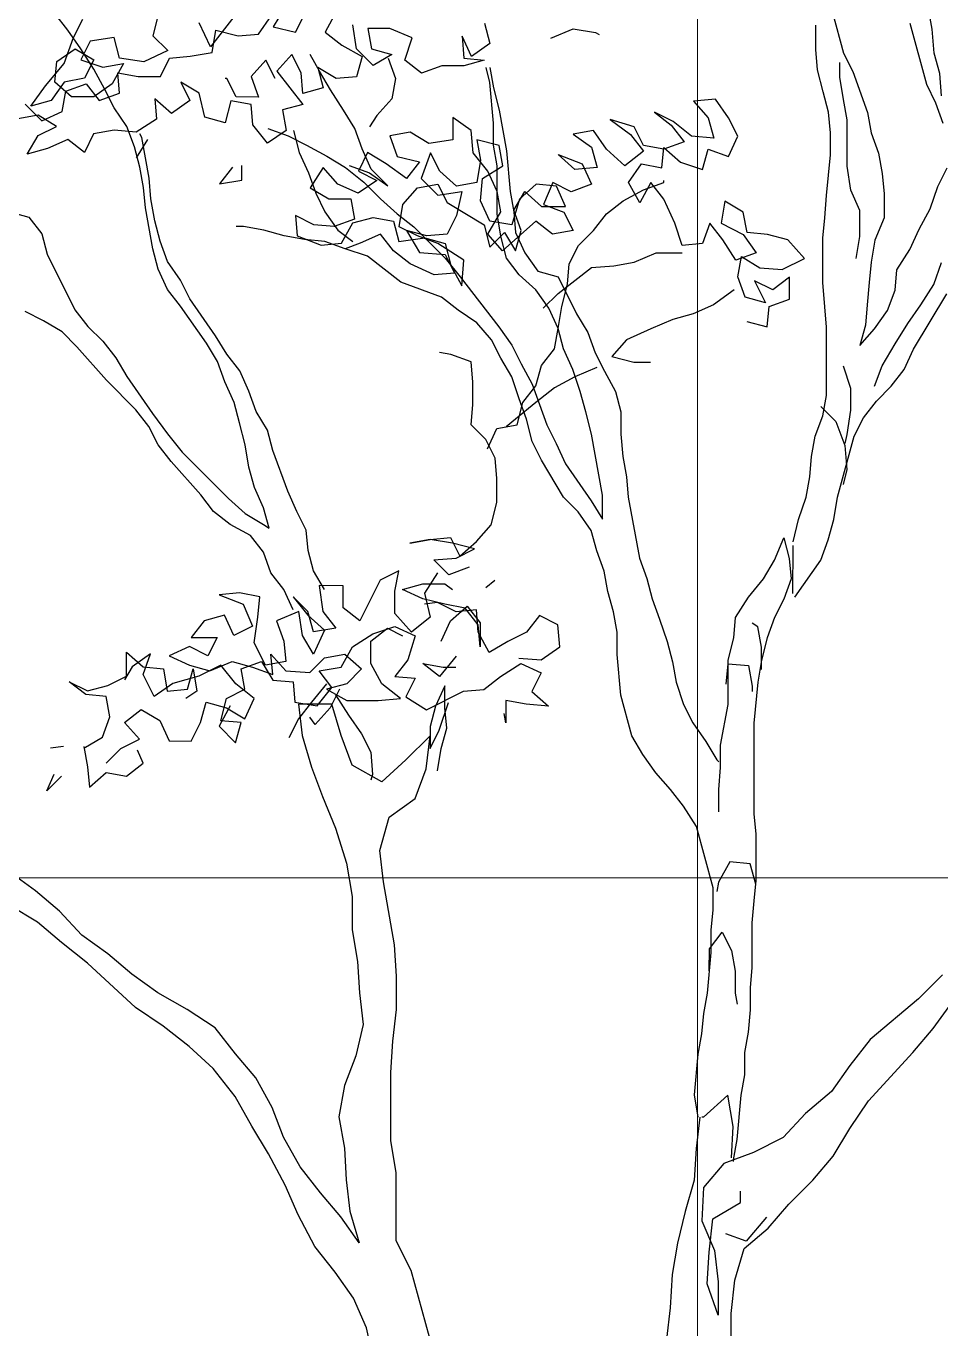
# Model space of a CAD drawing. Header units: millimetres. Extents: x 684983 to 685377, y 990360 to 990509.
# Drawn here: x 685185.454 to 685186.167, y 990437.687 to 990438.702 of the extents above; entities that cross this region are included whole.
import ezdxf

# ---------------------------------------------------------------- set-up
doc = ezdxf.new("R2010")
doc.units = ezdxf.units.MM
doc.layers.add('grid', color=8, linetype='Continuous', lineweight=9)
doc.layers.add('TEAK', color=7, linetype='Continuous')

# ---------------------------------------------------------------- blocks, each defined once
blk = doc.blocks.new('A$C25655A80')
at = {"color": 62}
for p, q in [((-0.22064, 1.55751), (-0.22641, 1.5479)), ((0.11581, 1.54663), (0.1139, 1.55721)), ((-0.33312, 1.54608), (-0.33984, 1.55474)), ((-0.33024, 1.54223), (-0.32542, 1.55184)), ((-0.28601, 1.55469), (-0.2889, 1.54315)), ((-0.25911, 1.53736), (-0.26486, 1.54986)), ((-0.24563, 1.55465), (-0.25911, 1.53736)), ((-0.23411, 1.54407), (-0.22737, 1.55367)), ((-0.21488, 1.54501), (-0.21006, 1.55462)), ((-0.19372, 1.55556), (-0.1995, 1.54499)), ((-0.11682, 1.54973), (-0.11395, 1.53915)), ((0.06391, 1.55533), (0.06966, 1.53417)), ((-0.3264, 1.53646), (-0.33312, 1.54608)), ((-0.2889, 1.54315), (-0.28122, 1.53546)), ((-0.25815, 1.53447), (-0.25621, 1.54601)), ((-0.25621, 1.54601), (-0.24468, 1.54311)), ((-0.24468, 1.54311), (-0.23411, 1.54407)), ((-0.22641, 1.5479), (-0.21488, 1.54501)), ((-0.1995, 1.54499), (-0.19085, 1.53826)), ((-0.18316, 1.53633), (-0.18507, 1.54883)), ((-0.17739, 1.5469), (-0.17547, 1.53632)), ((-0.16585, 1.54689), (-0.17739, 1.5469)), ((-0.15432, 1.54207), (-0.16585, 1.54689)), ((-0.12836, 1.54301), (-0.12741, 1.53147)), ((-0.12357, 1.53243), (-0.12836, 1.54301)), ((-0.08222, 1.542), (-0.07068, 1.5468)), ((-0.07068, 1.5468), (-0.05915, 1.54487)), ((-0.05915, 1.54487), (-0.05723, 1.5439)), ((0.05524, 1.53611), (0.05525, 1.54861)), ((0.1129, 1.51779), (0.10428, 1.54952)), ((0.11676, 1.53413), (0.11581, 1.54663)), ((-0.3389, 1.52974), (-0.32928, 1.53646)), ((-0.33506, 1.52878), (-0.33024, 1.54223)), ((-0.32928, 1.53646), (-0.31967, 1.53069)), ((-0.32159, 1.5403), (-0.3264, 1.53069)), ((-0.31968, 1.52588), (-0.3264, 1.53646)), ((-0.30909, 1.54221), (-0.32159, 1.5403)), ((-0.30621, 1.53163), (-0.30909, 1.54221)), ((-0.19085, 1.53826), (-0.18028, 1.53248)), ((-0.17452, 1.52767), (-0.18316, 1.53633)), ((-0.17547, 1.53632), (-0.1649, 1.53343)), ((-0.15818, 1.53054), (-0.15432, 1.54207)), ((-0.11395, 1.53915), (-0.12357, 1.53243)), ((-0.33987, 1.51917), (-0.3389, 1.52974)), ((-0.3264, 1.53069), (-0.31487, 1.52684)), ((-0.31967, 1.53069), (-0.32449, 1.52108)), ((-0.29372, 1.5297), (-0.30621, 1.53163)), ((-0.28122, 1.53546), (-0.29372, 1.5297)), ((-0.28507, 1.522), (-0.28026, 1.53161)), ((-0.28026, 1.53161), (-0.26968, 1.53256)), ((-0.26968, 1.53256), (-0.25815, 1.53447)), ((-0.23027, 1.5306), (-0.23797, 1.52196)), ((-0.22548, 1.52099), (-0.23027, 1.5306)), ((-0.21681, 1.53348), (-0.22451, 1.52483)), ((-0.21201, 1.52386), (-0.21681, 1.53348)), ((-0.2024, 1.52481), (-0.2072, 1.53347)), ((-0.18028, 1.53248), (-0.18318, 1.52191)), ((-0.1649, 1.53343), (-0.17452, 1.52767)), ((-0.16683, 1.53151), (-0.16299, 1.52093)), ((-0.14953, 1.5238), (-0.15818, 1.53054)), ((-0.11684, 1.5305), (-0.12742, 1.52763)), ((-0.12741, 1.53147), (-0.11684, 1.5305)), ((0.05619, 1.52553), (0.05524, 1.53611)), ((0.06966, 1.53417), (0.07445, 1.52456)), ((0.11963, 1.52355), (0.11676, 1.53413)), ((-0.34468, 1.51725), (-0.33506, 1.52878)), ((-0.31392, 1.5153), (-0.31968, 1.52588)), ((-0.31487, 1.52684), (-0.30429, 1.52875)), ((-0.30429, 1.52875), (-0.31007, 1.51818)), ((-0.30718, 1.52394), (-0.29661, 1.52201)), ((-0.30623, 1.51337), (-0.30718, 1.52394)), ((-0.22451, 1.52483), (-0.21107, 1.50751)), ((-0.21106, 1.51328), (-0.21201, 1.52386)), ((-0.20336, 1.52673), (-0.20049, 1.51616)), ((-0.19375, 1.52096), (-0.20336, 1.52673)), ((-0.19664, 1.51519), (-0.2024, 1.52481)), ((-0.13895, 1.52764), (-0.14953, 1.5238)), ((-0.12742, 1.52763), (-0.13895, 1.52764)), ((-0.11397, 1.51896), (-0.11588, 1.52665)), ((-0.11396, 1.52665), (-0.11205, 1.51608)), ((0.05906, 1.514), (0.05619, 1.52553)), ((0.06772, 1.52168), (0.06773, 1.52937)), ((0.07445, 1.52456), (0.08213, 1.5034)), ((0.12059, 1.51202), (0.11963, 1.52355)), ((-0.35238, 1.50668), (-0.34468, 1.51725)), ((-0.33507, 1.51916), (-0.3418, 1.50956)), ((-0.33123, 1.51147), (-0.33987, 1.51917)), ((-0.32449, 1.52108), (-0.33507, 1.51916)), ((-0.33411, 1.51436), (-0.32353, 1.51819)), ((-0.32353, 1.51819), (-0.31681, 1.50953)), ((-0.31007, 1.51818), (-0.31969, 1.51146)), ((-0.29661, 1.52201), (-0.28507, 1.522)), ((-0.2745, 1.51911), (-0.26971, 1.50949)), ((-0.2649, 1.51333), (-0.2745, 1.51911)), ((-0.25047, 1.52101), (-0.25143, 1.52101)), ((-0.24567, 1.51139), (-0.25047, 1.52101)), ((-0.23797, 1.52196), (-0.23414, 1.51138)), ((-0.20049, 1.51616), (-0.21106, 1.51328)), ((-0.18318, 1.52191), (-0.19375, 1.52096)), ((-0.16299, 1.52093), (-0.16492, 1.51036)), ((-0.11206, 1.49781), (-0.11397, 1.51896)), ((-0.11205, 1.51608), (-0.10917, 1.50454)), ((0.06963, 1.51014), (0.06772, 1.52168)), ((0.1177, 1.50818), (0.1129, 1.51779)), ((-0.3418, 1.50956), (-0.35238, 1.50668)), ((-0.33604, 1.50378), (-0.33411, 1.51436)), ((-0.31969, 1.51146), (-0.33123, 1.51147)), ((-0.31681, 1.50953), (-0.30623, 1.51337)), ((-0.30912, 1.50568), (-0.31392, 1.5153)), ((-0.28797, 1.51047), (-0.28702, 1.49989)), ((-0.27932, 1.50277), (-0.28797, 1.51047)), ((-0.26971, 1.50949), (-0.27932, 1.50277)), ((-0.26202, 1.50083), (-0.2649, 1.51333)), ((-0.24856, 1.50947), (-0.25145, 1.49794)), ((-0.23798, 1.50754), (-0.24856, 1.50947)), ((-0.23414, 1.51138), (-0.24567, 1.51139)), ((-0.18992, 1.50461), (-0.19664, 1.51519)), ((-0.16492, 1.51036), (-0.17262, 1.50171)), ((0.0033, 1.5102), (-0.00823, 1.50925)), ((-0.00823, 1.50925), (-0.00055, 1.50059)), ((0.01003, 1.50058), (0.0033, 1.5102)), ((0.06194, 1.50342), (0.05906, 1.514)), ((0.07155, 1.49957), (0.06963, 1.51014)), ((-0.35526, 1.50765), (-0.34662, 1.49899)), ((-0.34662, 1.49899), (-0.33604, 1.50378)), ((-0.3024, 1.49606), (-0.30912, 1.50568)), ((-0.23703, 1.49696), (-0.23798, 1.50754)), ((-0.21107, 1.50751), (-0.22164, 1.50464)), ((-0.22164, 1.50464), (-0.21973, 1.49406)), ((-0.18416, 1.49499), (-0.18992, 1.50461)), ((-0.10917, 1.50454), (-0.10535, 1.48339)), ((-0.02842, 1.5035), (-0.01978, 1.49677)), ((-0.01882, 1.49869), (-0.02842, 1.5035)), ((0.06289, 1.49284), (0.06194, 1.50342)), ((0.08213, 1.5034), (0.08404, 1.49283)), ((0.12153, 1.4976), (0.1177, 1.50818)), ((-0.34854, 1.50187), (-0.35912, 1.49996)), ((-0.34855, 1.4913), (-0.33893, 1.4961)), ((-0.33893, 1.4961), (-0.34854, 1.50187)), ((-0.29857, 1.48548), (-0.3024, 1.49606)), ((-0.28702, 1.49989), (-0.2976, 1.49317)), ((-0.25145, 1.49794), (-0.26202, 1.50083)), ((-0.22935, 1.48734), (-0.23703, 1.49696)), ((-0.17262, 1.50171), (-0.17647, 1.49595)), ((-0.13321, 1.50071), (-0.13322, 1.48918)), ((-0.1236, 1.49398), (-0.13321, 1.50071)), ((-0.11207, 1.48628), (-0.11206, 1.49781)), ((-0.0515, 1.49968), (-0.04093, 1.49198)), ((-0.03901, 1.49582), (-0.0515, 1.49968)), ((-0.03421, 1.4862), (-0.03901, 1.49582)), ((-0.01978, 1.49677), (-0.01306, 1.48811)), ((-0.00921, 1.49099), (-0.01882, 1.49869)), ((-0.00055, 1.50059), (0.00233, 1.49002)), ((0.01482, 1.49097), (0.01003, 1.50058)), ((0.07153, 1.47553), (0.07155, 1.49957)), ((-0.35433, 1.48169), (-0.34855, 1.4913)), ((-0.33317, 1.48936), (-0.34375, 1.48456)), ((-0.32452, 1.48262), (-0.33317, 1.48936)), ((-0.31971, 1.49223), (-0.32452, 1.48262)), ((-0.30913, 1.49415), (-0.31971, 1.49223)), ((-0.2976, 1.49317), (-0.30913, 1.49415)), ((-0.29183, 1.48932), (-0.29761, 1.47972)), ((-0.29472, 1.49029), (-0.29568, 1.49221)), ((-0.29089, 1.46914), (-0.29472, 1.49029)), ((-0.21973, 1.49406), (-0.22935, 1.48734)), ((-0.22934, 1.49503), (-0.21877, 1.49118)), ((-0.21877, 1.49118), (-0.20916, 1.48636)), ((-0.21589, 1.49406), (-0.21301, 1.48252)), ((-0.18033, 1.48442), (-0.18416, 1.49499)), ((-0.15533, 1.49304), (-0.1659, 1.49113)), ((-0.1659, 1.49113), (-0.16207, 1.48055)), ((-0.14572, 1.48727), (-0.15533, 1.49304)), ((-0.13322, 1.48918), (-0.14572, 1.48727)), ((-0.12265, 1.48244), (-0.1236, 1.49398)), ((-0.12072, 1.48917), (-0.11881, 1.47859)), ((-0.10919, 1.48627), (-0.12072, 1.48917)), ((-0.06016, 1.49392), (-0.07073, 1.49201)), ((-0.07073, 1.49201), (-0.06113, 1.48527)), ((-0.05344, 1.4843), (-0.06016, 1.49392)), ((-0.04093, 1.49198), (-0.03421, 1.48332)), ((0.00233, 1.49002), (-0.00921, 1.49099)), ((0.01001, 1.4804), (0.01482, 1.49097)), ((0.06288, 1.48131), (0.06289, 1.49284)), ((0.08404, 1.49283), (0.08787, 1.48225)), ((-0.34375, 1.48456), (-0.35433, 1.48169)), ((-0.29569, 1.47491), (-0.29857, 1.48548)), ((-0.21301, 1.48252), (-0.20822, 1.47194)), ((-0.20916, 1.48636), (-0.1986, 1.48059)), ((-0.17745, 1.48249), (-0.18226, 1.47288)), ((-0.17553, 1.47384), (-0.18033, 1.48442)), ((-0.16784, 1.47671), (-0.17745, 1.48249)), ((-0.14476, 1.48246), (-0.14958, 1.46901)), ((-0.13996, 1.47284), (-0.14476, 1.48246)), ((-0.11497, 1.47282), (-0.12265, 1.48244)), ((-0.11016, 1.4757), (-0.11207, 1.48628)), ((-0.10728, 1.4757), (-0.10919, 1.48627)), ((-0.10535, 1.48339), (-0.10344, 1.46224)), ((-0.06113, 1.48527), (-0.05825, 1.47469)), ((-0.04383, 1.47564), (-0.05344, 1.4843)), ((-0.03421, 1.48332), (-0.04383, 1.47564)), ((-0.02364, 1.48427), (-0.03421, 1.4862)), ((-0.02461, 1.47466), (-0.02363, 1.48523)), ((-0.01306, 1.48811), (-0.02364, 1.48427)), ((-0.02363, 1.48523), (-0.01499, 1.47753)), ((-0.00346, 1.47368), (-0.00056, 1.48425)), ((-0.00056, 1.48425), (0.01001, 1.4804)), ((0.08787, 1.48225), (0.08979, 1.47167)), ((-0.24283, 1.46813), (-0.24282, 1.47582)), ((-0.1986, 1.48059), (-0.18899, 1.47481)), ((-0.18706, 1.47577), (-0.17649, 1.47191)), ((-0.15727, 1.46901), (-0.16784, 1.47671)), ((-0.16207, 1.48055), (-0.15053, 1.47766)), ((-0.15053, 1.47766), (-0.15727, 1.46901)), ((-0.11881, 1.47859), (-0.12074, 1.46706)), ((-0.11786, 1.46898), (-0.10728, 1.4757)), ((-0.11018, 1.45071), (-0.11016, 1.4757)), ((-0.07843, 1.48144), (-0.06594, 1.47662)), ((-0.06979, 1.47374), (-0.07843, 1.48144)), ((-0.06594, 1.47662), (-0.06114, 1.46604)), ((-0.04192, 1.46699), (-0.03518, 1.47659)), ((-0.03518, 1.47659), (-0.02461, 1.47466)), ((-0.01499, 1.47753), (-0.00346, 1.47368)), ((0.06094, 1.46016), (0.06288, 1.48131)), ((0.07344, 1.46303), (0.07153, 1.47553)), ((-0.29378, 1.46433), (-0.29569, 1.47491)), ((-0.28994, 1.45856), (-0.29089, 1.46914)), ((-0.24763, 1.47486), (-0.25436, 1.46622)), ((-0.20822, 1.47194), (-0.20438, 1.46137)), ((-0.20052, 1.47482), (-0.20726, 1.46425)), ((-0.19284, 1.46616), (-0.20052, 1.47482)), ((-0.18899, 1.47481), (-0.17938, 1.46711)), ((-0.18226, 1.47288), (-0.17265, 1.46807)), ((-0.17649, 1.47191), (-0.16689, 1.46518)), ((-0.16689, 1.46518), (-0.17553, 1.47384)), ((-0.14958, 1.46901), (-0.14094, 1.46035)), ((-0.13132, 1.46514), (-0.13996, 1.47284)), ((-0.11883, 1.45744), (-0.11786, 1.46898)), ((-0.11017, 1.46224), (-0.11497, 1.47282)), ((-0.05825, 1.47469), (-0.06979, 1.47374)), ((0.08979, 1.47167), (0.09074, 1.4611)), ((0.11862, 1.46492), (0.12344, 1.47452)), ((-0.29283, 1.45376), (-0.29378, 1.46433)), ((-0.25436, 1.46622), (-0.24283, 1.46813)), ((-0.20726, 1.46425), (-0.19765, 1.45848)), ((-0.18227, 1.46135), (-0.19284, 1.46616)), ((-0.17265, 1.46807), (-0.18227, 1.46135)), ((-0.17938, 1.46711), (-0.17074, 1.45845)), ((-0.15921, 1.45556), (-0.15151, 1.4642)), ((-0.15151, 1.4642), (-0.14093, 1.46611)), ((-0.14094, 1.46035), (-0.12844, 1.46226)), ((-0.14093, 1.46611), (-0.13613, 1.4565)), ((-0.12844, 1.46226), (-0.13133, 1.44976)), ((-0.12074, 1.46706), (-0.13132, 1.46514)), ((-0.10826, 1.45167), (-0.11017, 1.46224)), ((-0.10344, 1.46224), (-0.10153, 1.45166)), ((-0.10153, 1.45262), (-0.09575, 1.46223)), ((-0.08998, 1.46607), (-0.09864, 1.45839)), ((-0.09575, 1.46223), (-0.08711, 1.45453)), ((-0.07941, 1.4651), (-0.08998, 1.46607)), ((-0.08133, 1.46702), (-0.08615, 1.45549)), ((-0.07172, 1.46221), (-0.08133, 1.46702)), ((-0.07461, 1.45452), (-0.07941, 1.4651)), ((-0.06114, 1.46604), (-0.07172, 1.46221)), ((-0.04481, 1.45737), (-0.03423, 1.46313)), ((-0.03616, 1.45641), (-0.04192, 1.46699)), ((-0.03038, 1.46697), (-0.03616, 1.45641)), ((-0.03423, 1.46313), (-0.02365, 1.46697)), ((-0.02366, 1.45832), (-0.03038, 1.46697)), ((-0.02365, 1.46697), (-0.02365, 1.46793)), ((0.07823, 1.45246), (0.07344, 1.46303)), ((0.11476, 1.45338), (0.11862, 1.46492)), ((-0.28803, 1.44702), (-0.28994, 1.45856)), ((-0.20438, 1.46137), (-0.19958, 1.45175)), ((-0.19765, 1.45848), (-0.18612, 1.45847)), ((-0.18612, 1.45847), (-0.18421, 1.44789)), ((-0.17074, 1.45845), (-0.16209, 1.45075)), ((-0.16114, 1.44402), (-0.15921, 1.45556)), ((-0.13613, 1.4565), (-0.11692, 1.44494)), ((-0.11403, 1.44686), (-0.11883, 1.45744)), ((-0.09864, 1.45839), (-0.1025, 1.44493)), ((-0.08615, 1.45549), (-0.07558, 1.45164)), ((-0.05347, 1.45065), (-0.04481, 1.45737)), ((-0.0179, 1.44581), (-0.02366, 1.45832)), ((0.00806, 1.45733), (0.00613, 1.44579)), ((0.01767, 1.45155), (0.00806, 1.45733)), ((0.05997, 1.44863), (0.06094, 1.46016)), ((0.09074, 1.4611), (0.09073, 1.4486)), ((-0.36397, 1.4519), (-0.35339, 1.44901)), ((-0.35339, 1.44901), (-0.34667, 1.44035)), ((-0.289, 1.4326), (-0.29283, 1.45376)), ((-0.21497, 1.44984), (-0.21401, 1.43927)), ((-0.20536, 1.44502), (-0.21497, 1.44984)), ((-0.19958, 1.45175), (-0.19286, 1.44213)), ((-0.18517, 1.44597), (-0.17459, 1.44884)), ((-0.17459, 1.44884), (-0.16402, 1.44691)), ((-0.16209, 1.45075), (-0.15345, 1.44402)), ((-0.13133, 1.44976), (-0.13615, 1.44016)), ((-0.115, 1.44014), (-0.10826, 1.45167)), ((-0.10827, 1.43917), (-0.11018, 1.45071)), ((-0.09769, 1.44204), (-0.10153, 1.45262)), ((-0.10153, 1.45166), (-0.10058, 1.44108)), ((-0.08711, 1.45453), (-0.07461, 1.45452)), ((-0.07558, 1.45164), (-0.07078, 1.44202)), ((-0.0602, 1.44201), (-0.05347, 1.45065)), ((0.01958, 1.44097), (0.01767, 1.45155)), ((0.05899, 1.43805), (0.05997, 1.44863)), ((0.07822, 1.439), (0.07823, 1.45246)), ((0.09073, 1.4486), (0.08591, 1.43707)), ((0.10899, 1.44281), (0.11476, 1.45338)), ((-0.28515, 1.43645), (-0.28803, 1.44702)), ((-0.24189, 1.4441), (-0.24573, 1.4441)), ((-0.23131, 1.44216), (-0.24189, 1.4441)), ((-0.22074, 1.43927), (-0.23131, 1.44216)), ((-0.19478, 1.44405), (-0.20536, 1.44502)), ((-0.18421, 1.44789), (-0.19478, 1.44405)), ((-0.19286, 1.44213), (-0.18518, 1.43635)), ((-0.19095, 1.4354), (-0.18517, 1.44597)), ((-0.16402, 1.44691), (-0.16115, 1.43633)), ((-0.15153, 1.43921), (-0.16114, 1.44402)), ((-0.15729, 1.4421), (-0.15058, 1.43056)), ((-0.14672, 1.4392), (-0.15729, 1.4421)), ((-0.15345, 1.44402), (-0.13712, 1.42766)), ((-0.11692, 1.44494), (-0.11404, 1.43341)), ((-0.1025, 1.44493), (-0.11403, 1.44686)), ((-0.09, 1.44684), (-0.10732, 1.43148)), ((-0.10059, 1.43147), (-0.09769, 1.44204)), ((-0.08135, 1.4401), (-0.09, 1.44684)), ((-0.07078, 1.44202), (-0.08135, 1.4401)), ((-0.0679, 1.43432), (-0.0602, 1.44201)), ((-0.01407, 1.43428), (-0.0179, 1.44581)), ((0.00036, 1.4458), (-0.00349, 1.43523)), ((0.00708, 1.43714), (0.00036, 1.4458)), ((0.00613, 1.44579), (0.01766, 1.44001)), ((0.10417, 1.43224), (0.10899, 1.44281)), ((-0.34667, 1.44035), (-0.3438, 1.42977)), ((-0.28132, 1.42587), (-0.28515, 1.43645)), ((-0.21017, 1.43734), (-0.22074, 1.43927)), ((-0.21401, 1.43927), (-0.20152, 1.43445)), ((-0.1996, 1.43637), (-0.21017, 1.43734)), ((-0.20152, 1.43445), (-0.19095, 1.4354)), ((-0.18903, 1.43251), (-0.1996, 1.43637)), ((-0.18133, 1.43539), (-0.18903, 1.43251)), ((-0.17075, 1.44019), (-0.18133, 1.43539)), ((-0.16403, 1.43153), (-0.17075, 1.44019)), ((-0.16115, 1.43633), (-0.14769, 1.43824)), ((-0.14096, 1.43535), (-0.15153, 1.43921)), ((-0.14769, 1.43824), (-0.13711, 1.43535)), ((-0.13615, 1.44016), (-0.14672, 1.4392)), ((-0.12751, 1.42669), (-0.14096, 1.43535)), ((-0.13711, 1.43535), (-0.13424, 1.42381)), ((-0.10732, 1.43148), (-0.115, 1.44014)), ((-0.11404, 1.43341), (-0.10635, 1.44109)), ((-0.1054, 1.42763), (-0.10827, 1.43917)), ((-0.10635, 1.44109), (-0.10059, 1.43147)), ((-0.10058, 1.44108), (-0.09578, 1.43051)), ((-0.00349, 1.43523), (-0.01407, 1.43428)), ((0.0138, 1.42656), (0.00708, 1.43714)), ((0.01766, 1.44001), (0.02438, 1.4304)), ((0.03016, 1.44), (0.01958, 1.44097)), ((0.04073, 1.43711), (0.03016, 1.44)), ((0.04937, 1.42749), (0.04073, 1.43711)), ((0.05897, 1.41498), (0.05899, 1.43805)), ((0.07629, 1.42746), (0.07822, 1.439)), ((0.08591, 1.43707), (0.08398, 1.42553)), ((-0.3438, 1.42977), (-0.32941, 1.40092)), ((-0.28613, 1.42203), (-0.289, 1.4326)), ((-0.17749, 1.42866), (-0.18903, 1.43251)), ((-0.1602, 1.41518), (-0.17749, 1.42866)), ((-0.15539, 1.42479), (-0.16403, 1.43153)), ((-0.15058, 1.43056), (-0.13712, 1.42958)), ((-0.13712, 1.42958), (-0.13232, 1.41996)), ((-0.09578, 1.43051), (-0.08906, 1.42089)), ((-0.07272, 1.42472), (-0.0679, 1.43432)), ((-0.03907, 1.42565), (-0.02753, 1.43044)), ((-0.02753, 1.43044), (-0.01407, 1.43043)), ((0.02438, 1.4304), (0.0138, 1.42656)), ((0.01476, 1.41791), (0.01669, 1.42848)), ((0.01669, 1.42848), (0.0263, 1.4227)), ((0.09743, 1.42168), (0.10417, 1.43224)), ((-0.28133, 1.41145), (-0.28613, 1.42203)), ((-0.2746, 1.41625), (-0.28132, 1.42587)), ((-0.1429, 1.41901), (-0.15539, 1.42479)), ((-0.13712, 1.42766), (-0.12944, 1.41804)), ((-0.13424, 1.42381), (-0.12848, 1.41323)), ((-0.12848, 1.41323), (-0.12751, 1.42669)), ((-0.09868, 1.41897), (-0.1054, 1.42763)), ((-0.0785, 1.40934), (-0.06118, 1.42278)), ((-0.07369, 1.41414), (-0.07272, 1.42472)), ((-0.06118, 1.42278), (-0.04965, 1.42373)), ((-0.04965, 1.42373), (-0.03907, 1.42565)), ((0.0263, 1.4227), (0.03783, 1.42173)), ((0.03783, 1.42173), (0.04937, 1.42749)), ((0.08398, 1.42553), (0.08301, 1.41496)), ((0.09646, 1.4111), (0.09743, 1.42168)), ((0.11665, 1.41397), (0.12051, 1.4255)), ((-0.2698, 1.40663), (-0.2746, 1.41625)), ((-0.13906, 1.40747), (-0.1602, 1.41518)), ((-0.13232, 1.41996), (-0.1429, 1.41901)), ((-0.12944, 1.41804), (-0.10928, 1.39207)), ((-0.09003, 1.41127), (-0.09868, 1.41897)), ((-0.08906, 1.42089), (-0.07849, 1.41799)), ((-0.07849, 1.41799), (-0.06889, 1.39876)), ((0.01859, 1.40733), (0.01476, 1.41791)), ((0.02341, 1.41598), (0.02916, 1.40444)), ((0.03301, 1.41116), (0.02341, 1.41598)), ((0.04167, 1.41788), (0.03301, 1.41116)), ((0.04166, 1.40635), (0.04167, 1.41788)), ((0.05992, 1.40248), (0.05897, 1.41498)), ((0.08301, 1.41496), (0.08203, 1.40343)), ((-0.27461, 1.40279), (-0.28133, 1.41145)), ((-0.08331, 1.40165), (-0.09003, 1.41127)), ((-0.0862, 1.40166), (-0.0785, 1.40934)), ((-0.07658, 1.40261), (-0.07369, 1.41414)), ((0.01283, 1.41118), (0.00225, 1.4035)), ((0.09261, 1.40053), (0.09646, 1.4111)), ((0.10605, 1.38033), (0.12338, 1.40916)), ((0.10991, 1.4034), (0.11665, 1.41397)), ((-0.32941, 1.40092), (-0.32268, 1.39226)), ((-0.26117, 1.38355), (-0.27461, 1.40279)), ((-0.25636, 1.38739), (-0.2698, 1.40663)), ((-0.13042, 1.40074), (-0.13906, 1.40747)), ((-0.07851, 1.39108), (-0.08331, 1.40165)), ((-0.07851, 1.39108), (-0.07658, 1.40261)), ((0.00225, 1.4035), (-0.00833, 1.3987)), ((0.02916, 1.40444), (0.01859, 1.40733)), ((0.03011, 1.39194), (0.03108, 1.40251)), ((0.03108, 1.40251), (0.04166, 1.40635)), ((0.06087, 1.39191), (0.05992, 1.40248)), ((0.08203, 1.40343), (0.08106, 1.39285)), ((0.10317, 1.39379), (0.10991, 1.4034)), ((-0.34575, 1.39517), (-0.35536, 1.39998)), ((-0.33615, 1.38939), (-0.34575, 1.39517)), ((-0.12081, 1.394), (-0.13042, 1.40074)), ((-0.06889, 1.39876), (-0.06314, 1.38914)), ((-0.01891, 1.39583), (-0.03045, 1.39103)), ((-0.00833, 1.3987), (-0.01891, 1.39583)), ((0.01954, 1.39483), (0.03011, 1.39194)), ((0.08587, 1.39093), (0.09261, 1.40053)), ((-0.32846, 1.38169), (-0.33615, 1.38939)), ((-0.32268, 1.39226), (-0.315, 1.38456)), ((-0.2506, 1.37778), (-0.25636, 1.38739)), ((-0.11313, 1.38534), (-0.12081, 1.394)), ((-0.10928, 1.39207), (-0.10256, 1.38245)), ((-0.08045, 1.3805), (-0.07851, 1.39108)), ((-0.07564, 1.3805), (-0.07851, 1.39108)), ((-0.06314, 1.38914), (-0.0593, 1.37856)), ((-0.03045, 1.39103), (-0.04295, 1.38528)), ((0.06084, 1.35634), (0.06087, 1.39191)), ((0.08106, 1.39285), (0.07817, 1.38228)), ((0.07817, 1.38228), (0.08587, 1.39093)), ((0.09644, 1.38323), (0.10317, 1.39379)), ((-0.3131, 1.36437), (-0.32846, 1.38169)), ((-0.315, 1.38456), (-0.30828, 1.37591)), ((-0.25541, 1.37393), (-0.26117, 1.38355)), ((-0.10833, 1.37572), (-0.11313, 1.38534)), ((-0.10256, 1.38245), (-0.09776, 1.37283)), ((-0.04295, 1.38528), (-0.05065, 1.37663)), ((0.0897, 1.3717), (0.09644, 1.38323)), ((-0.30828, 1.37591), (-0.30252, 1.36629)), ((-0.25157, 1.36336), (-0.25541, 1.37393)), ((-0.24388, 1.36912), (-0.2506, 1.37778)), ((-0.13428, 1.37767), (-0.14005, 1.37864)), ((-0.12371, 1.37381), (-0.13428, 1.37767)), ((-0.12276, 1.36324), (-0.12371, 1.37381)), ((-0.10257, 1.3661), (-0.10833, 1.37572)), ((-0.08718, 1.37186), (-0.08045, 1.3805)), ((-0.07084, 1.36992), (-0.07564, 1.3805)), ((-0.0593, 1.37856), (-0.0545, 1.36894)), ((-0.05065, 1.37663), (-0.03912, 1.37374)), ((0.10123, 1.36976), (0.10605, 1.38033)), ((-0.23908, 1.35854), (-0.24388, 1.36912)), ((-0.09776, 1.37283), (-0.092, 1.36225)), ((-0.09008, 1.36129), (-0.08718, 1.37186)), ((-0.06701, 1.35838), (-0.07084, 1.36992)), ((-0.05835, 1.37087), (-0.06989, 1.36607)), ((-0.0545, 1.36894), (-0.04874, 1.35836)), ((-0.03912, 1.37374), (-0.03047, 1.37373)), ((0.06951, 1.37171), (0.07334, 1.36018)), ((0.08584, 1.36113), (0.0897, 1.3717)), ((0.09449, 1.36112), (0.10123, 1.36976)), ((-0.29773, 1.34898), (-0.3131, 1.36437)), ((-0.30252, 1.36629), (-0.28908, 1.34705)), ((-0.24678, 1.35278), (-0.25157, 1.36336)), ((-0.12277, 1.3517), (-0.12276, 1.36324)), ((-0.09874, 1.35456), (-0.10257, 1.3661)), ((-0.09681, 1.35264), (-0.09008, 1.36129)), ((-0.092, 1.36225), (-0.08433, 1.34109)), ((-0.08047, 1.36032), (-0.09009, 1.35263)), ((-0.06989, 1.36607), (-0.08047, 1.36032)), ((0.08679, 1.35343), (0.09449, 1.36112)), ((-0.23525, 1.34796), (-0.23908, 1.35854)), ((-0.0949, 1.34399), (-0.09874, 1.35456)), ((-0.06413, 1.3478), (-0.06701, 1.35838)), ((-0.04874, 1.35836), (-0.04587, 1.34779)), ((0.05891, 1.34577), (0.06084, 1.35634)), ((0.07334, 1.36018), (0.07333, 1.34864)), ((-0.29101, 1.34032), (-0.29773, 1.34898)), ((-0.28908, 1.34705), (-0.2814, 1.33647)), ((-0.2439, 1.3422), (-0.24678, 1.35278)), ((-0.22949, 1.33834), (-0.23525, 1.34796)), ((-0.12374, 1.34113), (-0.12277, 1.3517)), ((-0.09009, 1.35263), (-0.10067, 1.34399)), ((-0.09971, 1.34111), (-0.09681, 1.35264)), ((-0.06126, 1.33627), (-0.06413, 1.3478)), ((-0.04587, 1.34779), (-0.04588, 1.33625)), ((0.05795, 1.35058), (0.06564, 1.34288)), ((0.07333, 1.34864), (0.0714, 1.33614)), ((0.08006, 1.34479), (0.08679, 1.35343)), ((-0.28621, 1.3307), (-0.29101, 1.34032)), ((-0.24103, 1.33066), (-0.2439, 1.3422)), ((-0.11606, 1.33343), (-0.12374, 1.34113)), ((-0.11029, 1.33919), (-0.09971, 1.34111)), ((-0.10067, 1.34399), (-0.10548, 1.34015)), ((-0.09203, 1.33245), (-0.0949, 1.34399)), ((-0.08433, 1.34109), (-0.07953, 1.33148)), ((0.05506, 1.3352), (0.05891, 1.34577)), ((0.06564, 1.34288), (0.07043, 1.33038)), ((0.07524, 1.33518), (0.08006, 1.34479)), ((-0.2814, 1.33647), (-0.27372, 1.32685)), ((-0.22661, 1.32777), (-0.22949, 1.33834)), ((-0.11126, 1.32381), (-0.11606, 1.33343)), ((-0.1151, 1.32862), (-0.11029, 1.33919)), ((-0.05552, 1.30454), (-0.06126, 1.33627)), ((-0.04588, 1.33625), (-0.04493, 1.32472)), ((0.05312, 1.32463), (0.05506, 1.3352)), ((0.06656, 1.30346), (0.07524, 1.33518)), ((0.0714, 1.33614), (0.07043, 1.33134)), ((-0.27949, 1.32205), (-0.28621, 1.3307)), ((-0.27372, 1.32685), (-0.24971, 1.30279)), ((-0.23912, 1.31913), (-0.24103, 1.33066)), ((-0.21894, 1.30661), (-0.22661, 1.32777)), ((-0.08723, 1.32283), (-0.09203, 1.33245)), ((-0.07953, 1.33148), (-0.07473, 1.3209)), ((0.07043, 1.33038), (0.07138, 1.31788)), ((-0.26413, 1.30473), (-0.27949, 1.32205)), ((-0.11031, 1.31324), (-0.11126, 1.32381)), ((-0.07571, 1.30359), (-0.08723, 1.32283)), ((-0.07473, 1.3209), (-0.06129, 1.30166)), ((-0.04493, 1.32472), (-0.04302, 1.31414)), ((0.05215, 1.31405), (0.05312, 1.32463)), ((-0.23624, 1.30855), (-0.23912, 1.31913)), ((-0.11032, 1.30074), (-0.11031, 1.31324)), ((-0.04302, 1.31414), (-0.04207, 1.30356)), ((0.05022, 1.30348), (0.05215, 1.31405)), ((0.07138, 1.31788), (0.06945, 1.31019)), ((-0.23145, 1.29797), (-0.23624, 1.30855)), ((-0.21415, 1.29603), (-0.21894, 1.30661)), ((-0.2574, 1.29607), (-0.26413, 1.30473)), ((-0.24971, 1.30279), (-0.24106, 1.29509)), ((-0.11321, 1.28921), (-0.11032, 1.30074)), ((-0.06803, 1.2959), (-0.07571, 1.30359)), ((-0.06129, 1.30166), (-0.05553, 1.29204)), ((-0.05553, 1.29204), (-0.05552, 1.30454)), ((-0.04207, 1.30356), (-0.03633, 1.27184)), ((0.04636, 1.29195), (0.05022, 1.30348)), ((0.06463, 1.29193), (0.06656, 1.30346)), ((-0.24876, 1.28933), (-0.2574, 1.29607)), ((-0.24106, 1.29509), (-0.23145, 1.28932)), ((-0.22857, 1.28739), (-0.23145, 1.29797)), ((-0.20935, 1.28641), (-0.21415, 1.29603)), ((-0.06131, 1.28628), (-0.06803, 1.2959)), ((-0.23819, 1.28356), (-0.24876, 1.28933)), ((-0.23145, 1.28932), (-0.22857, 1.28739)), ((-0.2084, 1.27584), (-0.20935, 1.28641)), ((-0.12091, 1.28056), (-0.11321, 1.28921)), ((-0.05843, 1.2757), (-0.06131, 1.28628)), ((0.04347, 1.28041), (0.04636, 1.29195)), ((0.06173, 1.28136), (0.06463, 1.29193)), ((-0.23147, 1.2749), (-0.23819, 1.28356)), ((-0.15552, 1.27964), (-0.14494, 1.28155)), ((-0.14494, 1.28155), (-0.15552, 1.27964)), ((-0.14494, 1.28155), (-0.13437, 1.2825)), ((-0.13341, 1.27962), (-0.14494, 1.28155)), ((-0.13437, 1.2825), (-0.12957, 1.27288)), ((-0.12188, 1.27672), (-0.13341, 1.27962)), ((-0.12957, 1.27288), (-0.12091, 1.28056)), ((0.05788, 1.27079), (0.06173, 1.28136)), ((-0.22763, 1.26432), (-0.23147, 1.2749)), ((-0.20552, 1.26526), (-0.2084, 1.27584)), ((-0.1315, 1.27192), (-0.12188, 1.27672)), ((-0.0546, 1.26512), (-0.05843, 1.2757)), ((0.04344, 1.2535), (0.04347, 1.27849)), ((-0.14303, 1.27097), (-0.1315, 1.27192)), ((-0.13535, 1.26327), (-0.14303, 1.27097)), ((-0.12477, 1.26711), (-0.13535, 1.26327)), ((-0.03633, 1.27184), (-0.03249, 1.26126)), ((0.0444, 1.25157), (0.05788, 1.27079)), ((-0.22091, 1.25566), (-0.22763, 1.26432)), ((-0.19976, 1.25564), (-0.20552, 1.26526)), ((-0.17092, 1.26042), (-0.18151, 1.23928)), ((-0.1613, 1.26522), (-0.17092, 1.26042)), ((-0.16323, 1.25465), (-0.1613, 1.26522)), ((-0.14112, 1.26424), (-0.14785, 1.25367)), ((-0.11613, 1.25653), (-0.11132, 1.26037)), ((-0.05268, 1.25455), (-0.0546, 1.26512)), ((-0.03249, 1.26126), (-0.02962, 1.25068)), ((-0.24398, 1.25376), (-0.25456, 1.25281)), ((-0.25456, 1.25281), (-0.24207, 1.24799)), ((-0.23341, 1.25183), (-0.24398, 1.25376)), ((-0.21611, 1.24508), (-0.22091, 1.25566)), ((-0.20264, 1.25757), (-0.20073, 1.24411)), ((-0.19015, 1.25756), (-0.20264, 1.25757)), ((-0.19016, 1.24602), (-0.19015, 1.25756)), ((-0.16324, 1.24311), (-0.16323, 1.25465)), ((-0.15939, 1.25561), (-0.14881, 1.25848)), ((-0.14882, 1.25079), (-0.15939, 1.25561)), ((-0.14881, 1.25848), (-0.13728, 1.25847)), ((-0.14785, 1.25367), (-0.14498, 1.24117)), ((-0.13728, 1.25847), (-0.13343, 1.25558)), ((-0.04981, 1.24397), (-0.05268, 1.25455)), ((-0.24207, 1.24799), (-0.23727, 1.23645)), ((-0.23438, 1.24126), (-0.23341, 1.25183)), ((-0.21611, 1.25181), (-0.20843, 1.24219)), ((-0.20843, 1.24412), (-0.21611, 1.25181)), ((-0.18151, 1.23928), (-0.19016, 1.24602)), ((-0.13729, 1.2479), (-0.14882, 1.25079)), ((-0.14113, 1.24886), (-0.14786, 1.24791)), ((-0.13152, 1.24405), (-0.14113, 1.24886)), ((-0.12671, 1.24596), (-0.13729, 1.2479)), ((-0.13441, 1.23924), (-0.12575, 1.24692)), ((-0.11999, 1.23731), (-0.12671, 1.24596)), ((-0.12575, 1.24692), (-0.11903, 1.23827)), ((-0.02962, 1.25068), (-0.02578, 1.2401)), ((-0.26226, 1.23936), (-0.269, 1.23071)), ((-0.25169, 1.24223), (-0.26226, 1.23936)), ((-0.24689, 1.23165), (-0.25169, 1.24223)), ((-0.23632, 1.2278), (-0.23438, 1.24126)), ((-0.21323, 1.24412), (-0.22477, 1.23932)), ((-0.22477, 1.23932), (-0.22094, 1.22875)), ((-0.21132, 1.23162), (-0.21323, 1.24412)), ((-0.20555, 1.23354), (-0.20843, 1.24412)), ((-0.20843, 1.24219), (-0.19978, 1.23449)), ((-0.20073, 1.24411), (-0.19401, 1.23545)), ((-0.1546, 1.23349), (-0.16324, 1.24311)), ((-0.14498, 1.24117), (-0.1546, 1.23349)), ((-0.13923, 1.22867), (-0.13441, 1.23924)), ((-0.12095, 1.245), (-0.13152, 1.24405)), ((-0.12, 1.23346), (-0.12095, 1.245)), ((-0.08826, 1.24208), (-0.095, 1.23344)), ((-0.07866, 1.23727), (-0.08826, 1.24208)), ((-0.0479, 1.23339), (-0.04981, 1.24397)), ((-0.02578, 1.2401), (-0.02195, 1.22856)), ((-0.23727, 1.23645), (-0.24689, 1.23165)), ((-0.19978, 1.23449), (-0.20556, 1.222)), ((-0.19401, 1.23545), (-0.20555, 1.23354)), ((-0.18537, 1.22583), (-0.17479, 1.23255)), ((-0.17575, 1.2287), (-0.1671, 1.23543)), ((-0.17479, 1.23255), (-0.16325, 1.23638)), ((-0.1671, 1.23543), (-0.15941, 1.23157)), ((-0.16325, 1.23638), (-0.15268, 1.23157)), ((-0.11424, 1.22288), (-0.12, 1.23346)), ((-0.11904, 1.22577), (-0.11999, 1.23731)), ((-0.11903, 1.23827), (-0.11904, 1.22577)), ((-0.095, 1.23344), (-0.10462, 1.22864)), ((-0.0777, 1.22573), (-0.07866, 1.23727)), ((-0.04791, 1.22186), (-0.0479, 1.23339)), ((0.02516, 1.23621), (0.02228, 1.23814)), ((0.02708, 1.22564), (0.02516, 1.23621)), ((-0.26997, 1.22591), (-0.28054, 1.22111)), ((-0.26036, 1.22109), (-0.26997, 1.22591)), ((-0.269, 1.23071), (-0.25554, 1.2307)), ((-0.25554, 1.2307), (-0.26036, 1.22109)), ((-0.23056, 1.21626), (-0.23632, 1.2278)), ((-0.22094, 1.22875), (-0.21998, 1.21817)), ((-0.20556, 1.222), (-0.21132, 1.23162)), ((-0.19115, 1.21526), (-0.18537, 1.22583)), ((-0.17577, 1.21717), (-0.17575, 1.2287)), ((-0.15268, 1.23157), (-0.15654, 1.21907)), ((-0.10462, 1.22864), (-0.11424, 1.22288)), ((-0.08732, 1.21901), (-0.0777, 1.22573)), ((-0.02195, 1.22856), (-0.01907, 1.21799)), ((0.02707, 1.2141), (0.02708, 1.22564)), ((-0.30266, 1.21056), (-0.30265, 1.22305)), ((-0.30265, 1.22305), (-0.29401, 1.21535)), ((-0.29016, 1.22208), (-0.29978, 1.21536)), ((-0.29401, 1.21151), (-0.29016, 1.22208)), ((-0.28054, 1.22111), (-0.26997, 1.21629)), ((-0.2594, 1.2134), (-0.24786, 1.2182)), ((-0.24786, 1.2182), (-0.23729, 1.2153)), ((-0.24306, 1.21435), (-0.23248, 1.21818)), ((-0.23248, 1.21818), (-0.22672, 1.20856)), ((-0.21998, 1.21817), (-0.23056, 1.21626)), ((-0.22767, 1.22202), (-0.21999, 1.21336)), ((-0.22672, 1.21145), (-0.22767, 1.22202)), ((-0.20749, 1.21239), (-0.1998, 1.22008)), ((-0.1998, 1.22008), (-0.18922, 1.22199)), ((-0.18922, 1.22199), (-0.18057, 1.21429)), ((-0.15654, 1.21907), (-0.16327, 1.21043)), ((-0.13154, 1.22097), (-0.1402, 1.21041)), ((-0.09886, 1.21998), (-0.08732, 1.21901)), ((-0.046, 1.20071), (-0.04791, 1.22186)), ((-0.29978, 1.21536), (-0.30363, 1.20863)), ((-0.29401, 1.21535), (-0.28343, 1.21438)), ((-0.28825, 1.19997), (-0.29401, 1.21151)), ((-0.28343, 1.21438), (-0.28152, 1.20285)), ((-0.27095, 1.2038), (-0.26805, 1.21437)), ((-0.26997, 1.21629), (-0.2594, 1.2134)), ((-0.26805, 1.21437), (-0.26614, 1.20283)), ((-0.25363, 1.21628), (-0.26517, 1.21052)), ((-0.24595, 1.20666), (-0.25363, 1.21628)), ((-0.24115, 1.20377), (-0.24306, 1.21435)), ((-0.23729, 1.2153), (-0.22672, 1.21145)), ((-0.21999, 1.21336), (-0.20749, 1.21239)), ((-0.20269, 1.21335), (-0.19115, 1.21526)), ((-0.19596, 1.20469), (-0.20269, 1.21335)), ((-0.18057, 1.21429), (-0.18827, 1.20661)), ((-0.17001, 1.20659), (-0.17577, 1.21717)), ((-0.14885, 1.21714), (-0.13828, 1.21521)), ((-0.1402, 1.21041), (-0.14885, 1.21714)), ((-0.13828, 1.21521), (-0.13155, 1.21521)), ((-0.10848, 1.21038), (-0.0979, 1.2171)), ((-0.0979, 1.2171), (-0.08733, 1.21228)), ((-0.08733, 1.21228), (-0.09215, 1.20267)), ((-0.01907, 1.21799), (-0.01716, 1.20741)), ((0.00879, 1.20643), (0.00977, 1.217)), ((0.00977, 1.217), (0.02034, 1.21603)), ((0.02034, 1.21603), (0.02225, 1.20545)), ((-0.33247, 1.2077), (-0.32286, 1.20288)), ((-0.32382, 1.20096), (-0.33247, 1.2077)), ((-0.32286, 1.20288), (-0.31228, 1.20576)), ((-0.31228, 1.20576), (-0.30266, 1.21056)), ((-0.27863, 1.20669), (-0.28825, 1.19997)), ((-0.26517, 1.21052), (-0.27863, 1.20669)), ((-0.23634, 1.19896), (-0.24595, 1.20666)), ((-0.22672, 1.20856), (-0.21615, 1.20759)), ((-0.21615, 1.20759), (-0.2152, 1.19702)), ((-0.19885, 1.20662), (-0.20655, 1.19701)), ((-0.20366, 1.19508), (-0.19596, 1.20469)), ((-0.18827, 1.20661), (-0.19885, 1.20373)), ((-0.1604, 1.19889), (-0.17001, 1.20659)), ((-0.16327, 1.21043), (-0.1527, 1.20946)), ((-0.1527, 1.20946), (-0.15752, 1.19985)), ((-0.13732, 1.2056), (-0.14214, 1.19503)), ((-0.13733, 1.19406), (-0.13732, 1.2056)), ((-0.11714, 1.20366), (-0.10848, 1.21038)), ((-0.01716, 1.20741), (-0.01332, 1.19587)), ((0.02225, 1.20545), (0.02225, 1.20257)), ((-0.31325, 1.19999), (-0.32382, 1.20096)), ((-0.31133, 1.18942), (-0.31325, 1.19999)), ((-0.28152, 1.20285), (-0.27095, 1.2038)), ((-0.26614, 1.20283), (-0.27191, 1.19899)), ((-0.25366, 1.18744), (-0.25076, 1.19897)), ((-0.25076, 1.19897), (-0.24115, 1.20377)), ((-0.24116, 1.18839), (-0.23634, 1.19896)), ((-0.19885, 1.20373), (-0.18828, 1.19795)), ((-0.19212, 1.20373), (-0.19694, 1.19412)), ((-0.19405, 1.20084), (-0.18733, 1.19026)), ((-0.18828, 1.19795), (-0.17194, 1.19794)), ((-0.17194, 1.19794), (-0.1604, 1.19889)), ((-0.15752, 1.19985), (-0.14695, 1.19311)), ((-0.14695, 1.19311), (-0.12771, 1.20271)), ((-0.12771, 1.20271), (-0.11714, 1.20366)), ((-0.10561, 1.19788), (-0.10562, 1.18634)), ((-0.09504, 1.19595), (-0.10561, 1.19788)), ((-0.09215, 1.20267), (-0.0835, 1.19497)), ((-0.04026, 1.17955), (-0.046, 1.20071)), ((-0.30365, 1.18652), (-0.29499, 1.19325)), ((-0.29499, 1.19325), (-0.28538, 1.18747)), ((-0.26423, 1.18649), (-0.26134, 1.19706)), ((-0.26134, 1.19706), (-0.25077, 1.19417)), ((-0.24884, 1.19513), (-0.25462, 1.18456)), ((-0.25077, 1.19417), (-0.24116, 1.18839)), ((-0.2152, 1.19702), (-0.20366, 1.19508)), ((-0.20655, 1.19701), (-0.21328, 1.18836)), ((-0.19694, 1.19412), (-0.20463, 1.18547)), ((-0.14214, 1.19503), (-0.14503, 1.18446)), ((-0.14023, 1.18253), (-0.13541, 1.19694)), ((-0.13638, 1.18349), (-0.13733, 1.19406)), ((-0.10562, 1.18634), (-0.10658, 1.19115)), ((-0.0835, 1.19497), (-0.09504, 1.19595)), ((-0.01332, 1.19587), (-0.00853, 1.18625)), ((-0.31519, 1.17884), (-0.31133, 1.18942)), ((-0.29596, 1.17787), (-0.30365, 1.18652)), ((-0.28538, 1.18747), (-0.28058, 1.17689)), ((-0.26905, 1.17688), (-0.26423, 1.18649)), ((-0.25462, 1.18456), (-0.24598, 1.1759)), ((-0.24308, 1.18647), (-0.25366, 1.18744)), ((-0.24598, 1.1759), (-0.24308, 1.18647)), ((-0.2181, 1.17876), (-0.21328, 1.18836)), ((-0.21328, 1.18836), (-0.2181, 1.17876)), ((-0.20463, 1.18547), (-0.20751, 1.18932)), ((-0.18733, 1.19026), (-0.18061, 1.18064)), ((-0.14503, 1.18446), (-0.14504, 1.17292)), ((-0.00853, 1.18625), (-0.00181, 1.17664)), ((-0.32481, 1.17309), (-0.31519, 1.17884)), ((-0.30558, 1.17307), (-0.29596, 1.17787)), ((-0.18061, 1.18064), (-0.17581, 1.17103)), ((-0.14504, 1.17292), (-0.14023, 1.18253)), ((-0.13928, 1.17292), (-0.13638, 1.18349)), ((-0.0345, 1.16994), (-0.04026, 1.17955)), ((-0.33538, 1.17406), (-0.34211, 1.1731)), ((-0.32481, 1.17405), (-0.32289, 1.16347)), ((-0.31328, 1.16538), (-0.30558, 1.17307)), ((-0.29405, 1.16537), (-0.29693, 1.1721)), ((-0.28058, 1.17689), (-0.26905, 1.17688)), ((-0.17581, 1.17103), (-0.17486, 1.15949)), ((-0.14121, 1.16138), (-0.13928, 1.17292)), ((-0.00181, 1.17664), (0.00395, 1.16702)), ((-0.30271, 1.15865), (-0.29405, 1.16537)), ((-0.02778, 1.16032), (-0.0345, 1.16994)), ((0.00395, 1.16702), (0.00491, 1.16605)), ((-0.34405, 1.15099), (-0.3402, 1.15964)), ((-0.33636, 1.15868), (-0.34405, 1.15099)), ((-0.32289, 1.16347), (-0.32194, 1.1529)), ((-0.32194, 1.1529), (-0.31328, 1.16058)), ((-0.31328, 1.16058), (-0.30271, 1.15865)), ((-0.17486, 1.15949), (-0.17582, 1.15661)), ((-0.02009, 1.15166), (-0.02778, 1.16032)), ((-0.01337, 1.143), (-0.02009, 1.15166)), ((-0.00665, 1.13242), (-0.01337, 1.143)), ((0.00197, 1.10069), (-0.00665, 1.13242)), ((0.01063, 1.11414), (0.00486, 1.10357)), ((0.02121, 1.11317), (0.01063, 1.11414)), ((0.02408, 1.10259), (0.02121, 1.11317)), ((0.00486, 1.10357), (0.00389, 1.09876)), ((0.00196, 1.08915), (0.00197, 1.10069)), ((0.00099, 1.07858), (0.00196, 1.08915)), ((0.00002, 1.06897), (0.00675, 1.07761)), ((0.00098, 1.06704), (0.00099, 1.07858)), ((0.00675, 1.07761), (0.01155, 1.068)), ((-0.00097, 1.0459), (0.00098, 1.06704)), ((0.00001, 1.05743), (0.00002, 1.06897)), ((0.01155, 1.068), (0.01346, 1.05742)), ((0.01346, 1.05742), (0.01345, 1.04588)), ((-0.0029, 1.03532), (-0.00097, 1.0459)), ((0.01345, 1.04588), (0.01441, 1.04012)), ((-0.00387, 1.02475), (-0.0029, 1.03532)), ((-0.0058, 1.01418), (-0.00387, 1.02475)), ((-0.00774, 0.99303), (-0.0058, 1.01418)), ((-0.00583, 0.98149), (-0.00774, 0.99303))]:
    blk.add_line(p, q, dxfattribs=at)
for p, q in [((0.03385, 1.27081), (0.03866, 1.28234)), ((0.03866, 1.28234), (0.04154, 1.27176)), ((0.02807, 1.2612), (0.03385, 1.27081)), ((0.04154, 1.27176), (0.04249, 1.26119)), ((0.02037, 1.2516), (0.02807, 1.2612)), ((0.04249, 1.26119), (0.03864, 1.25062)), ((0.01363, 1.24103), (0.02037, 1.2516)), ((0.03864, 1.25062), (0.03382, 1.24101)), ((0.01266, 1.23045), (0.01363, 1.24103)), ((0.03382, 1.24101), (0.02997, 1.23044)), ((0.00977, 1.21892), (0.01266, 1.23045)), ((0.02997, 1.23044), (0.02707, 1.21891)), ((0.00975, 1.19585), (0.00977, 1.21892)), ((0.02707, 1.21891), (0.02514, 1.20737)), ((0.02514, 1.20737), (0.0232, 1.18623)), ((-0.21328, 1.19605), (-0.21137, 1.17971)), ((-0.19597, 1.19604), (-0.21328, 1.19605)), ((-0.19118, 1.17969), (-0.19597, 1.19604)), ((0.00588, 1.17471), (0.00975, 1.19585)), ((0.0232, 1.18623), (0.02315, 1.13912)), ((-0.21137, 1.17971), (-0.20658, 1.16336)), ((-0.18543, 1.16431), (-0.19118, 1.17969)), ((-0.14504, 1.17965), (-0.15755, 1.16716)), ((-0.14698, 1.16235), (-0.14504, 1.17965)), ((0.00587, 1.16317), (0.00588, 1.17471)), ((-0.17005, 1.15564), (-0.18543, 1.16431)), ((-0.15755, 1.16716), (-0.17005, 1.15564)), ((-0.20658, 1.16336), (-0.20082, 1.14798)), ((-0.15276, 1.14697), (-0.14698, 1.16235)), ((0.0049, 1.15164), (0.00587, 1.16317)), ((0.00489, 1.1401), (0.0049, 1.15164)), ((-0.20082, 1.14798), (-0.19411, 1.13163)), ((-0.16623, 1.13737), (-0.15276, 1.14697)), ((-0.17105, 1.12007), (-0.16623, 1.13737)), ((0.02315, 1.13912), (0.0241, 1.12855)), ((-0.19411, 1.13163), (-0.18836, 1.11336)), ((0.0241, 1.12855), (0.02408, 1.10451)), ((-0.16914, 1.10373), (-0.17105, 1.12007)), ((-0.18836, 1.11336), (-0.18549, 1.09605)), ((-0.34987, 1.09909), (-0.36332, 1.10871)), ((-0.1634, 1.07104), (-0.16914, 1.10373)), ((0.02408, 1.10451), (0.02311, 1.09394)), ((-0.33738, 1.0885), (-0.34987, 1.09909)), ((-0.34892, 1.08275), (-0.36333, 1.09141)), ((-0.18549, 1.09605), (-0.18551, 1.07875)), ((0.02311, 1.09394), (0.02214, 1.08241)), ((-0.32586, 1.076), (-0.33738, 1.0885)), ((-0.33644, 1.07216), (-0.34892, 1.08275)), ((-0.31241, 1.06637), (-0.32586, 1.076)), ((-0.18551, 1.07875), (-0.18264, 1.06241)), ((0.02214, 1.08241), (0.02212, 1.05933)), ((-0.32299, 1.06157), (-0.33644, 1.07216)), ((-0.16246, 1.0547), (-0.1634, 1.07104)), ((-0.29992, 1.05578), (-0.31241, 1.06637)), ((-0.29801, 1.03848), (-0.32299, 1.06157)), ((-0.28647, 1.04616), (-0.29992, 1.05578)), ((-0.18264, 1.06241), (-0.18169, 1.04606)), ((0.02212, 1.05933), (0.02115, 1.04876)), ((-0.16247, 1.03739), (-0.16246, 1.0547)), ((0.12113, 1.0554), (0.10862, 1.04291)), ((-0.2711, 1.03749), (-0.28647, 1.04616)), ((-0.18169, 1.04606), (-0.17978, 1.02972)), ((0.02115, 1.04876), (0.02114, 1.03723)), ((0.10862, 1.04291), (0.08361, 1.02179)), ((-0.2836, 1.02885), (-0.29801, 1.03848)), ((-0.25669, 1.02787), (-0.2711, 1.03749)), ((-0.16441, 1.02105), (-0.16247, 1.03739)), ((0.02114, 1.03723), (0.02016, 1.02569)), ((0.1163, 1.02753), (0.12592, 1.04097)), ((-0.27016, 1.01827), (-0.2836, 1.02885)), ((-0.17978, 1.02972), (-0.18364, 1.01338)), ((-0.24613, 1.0144), (-0.25669, 1.02787)), ((0.02016, 1.02569), (0.01823, 1.01512)), ((0.10571, 1.01504), (0.1163, 1.02753)), ((-0.25767, 1.00672), (-0.27016, 1.01827)), ((-0.16539, 1.00471), (-0.16441, 1.02105)), ((0.01823, 1.01512), (0.01822, 1.00358)), ((0.08361, 1.02179), (0.07302, 1.00834)), ((-0.23556, 1.00189), (-0.24613, 1.0144)), ((-0.18364, 1.01338), (-0.18942, 0.998)), ((0.07302, 1.00834), (0.0634, 0.99489)), ((0.08262, 0.99007), (0.10571, 1.01504)), ((-0.24615, 0.99229), (-0.25767, 1.00672)), ((-0.22693, 0.9865), (-0.23556, 1.00189)), ((-0.16542, 0.96914), (-0.16539, 1.00471)), ((0.01822, 1.00358), (0.01629, 0.99301)), ((-0.18942, 0.998), (-0.19232, 0.98167)), ((0.0634, 0.99489), (0.04993, 0.98337)), ((-0.23751, 0.9769), (-0.24615, 0.99229)), ((0.00956, 0.99302), (-0.00295, 0.98149)), ((0.01243, 0.97667), (0.00956, 0.99302)), ((0.01629, 0.99301), (0.01435, 0.96994)), ((0.07299, 0.97565), (0.08262, 0.99007)), ((-0.22117, 0.97112), (-0.22693, 0.9865)), ((-0.19232, 0.98167), (-0.18945, 0.96532)), ((-0.00487, 0.98149), (-0.00681, 0.96515)), ((-0.00295, 0.98149), (-0.00391, 0.98149)), ((0.04993, 0.98337), (0.03838, 0.97088)), ((-0.22887, 0.96247), (-0.23751, 0.9769)), ((0.01145, 0.96033), (0.01243, 0.97667)), ((0.06433, 0.96124), (0.07299, 0.97565)), ((-0.21253, 0.95573), (-0.22117, 0.97112)), ((-0.16255, 0.9528), (-0.16542, 0.96914)), ((0.01435, 0.96994), (0.01241, 0.95937)), ((0.03838, 0.97088), (0.02299, 0.9632)), ((-0.22023, 0.94612), (-0.22887, 0.96247)), ((-0.18945, 0.96532), (-0.18851, 0.94898)), ((-0.00681, 0.96515), (-0.00778, 0.94881)), ((0.02299, 0.9632), (0.00761, 0.95745)), ((0.05374, 0.94876), (0.06433, 0.96124)), ((-0.20197, 0.94226), (-0.21253, 0.95573)), ((0.00761, 0.95745), (-0.00298, 0.94496)), ((0.01241, 0.95937), (0.01241, 0.95841)), ((-0.18851, 0.94898), (-0.1866, 0.93263)), ((-0.16258, 0.91723), (-0.16255, 0.9528)), ((-0.00778, 0.94881), (-0.0126, 0.93247)), ((0.04123, 0.93627), (0.05374, 0.94876)), ((-0.21352, 0.93074), (-0.22023, 0.94612)), ((-0.19141, 0.92975), (-0.20197, 0.94226)), ((-0.00298, 0.94496), (-0.00396, 0.92766)), ((0.01624, 0.93725), (0.01624, 0.94302)), ((0.00181, 0.92862), (0.01624, 0.93725)), ((0.03065, 0.92378), (0.04123, 0.93627)), ((-0.20488, 0.91439), (-0.21352, 0.93074)), ((-0.18181, 0.91629), (-0.19141, 0.92975)), ((-0.1866, 0.93263), (-0.18181, 0.91629)), ((-0.0126, 0.93247), (-0.01646, 0.91614)), ((-0.00396, 0.92766), (0.00276, 0.91227)), ((-0.00013, 0.91131), (0.00181, 0.92862)), ((0.02969, 0.92955), (0.0191, 0.91706)), ((0.0191, 0.91706), (0.00853, 0.92092)), ((0.01814, 0.91322), (0.03065, 0.92378)), ((-0.19432, 0.90092), (-0.20488, 0.91439)), ((-0.15491, 0.90184), (-0.16258, 0.91723)), ((-0.01646, 0.91614), (-0.01936, 0.8998)), ((-0.0011, 0.89497), (-0.00013, 0.91131)), ((0.00276, 0.91227), (0.00467, 0.89593)), ((0.01332, 0.89688), (0.01814, 0.91322)), ((-0.18472, 0.88745), (-0.19432, 0.90092)), ((-0.14532, 0.86723), (-0.15491, 0.90184)), ((-0.01936, 0.8998), (-0.02034, 0.88249)), ((0.00465, 0.87863), (-0.0011, 0.89497)), ((0.00467, 0.89593), (0.00465, 0.87863)), ((0.01138, 0.87958), (0.01332, 0.89688)), ((-0.178, 0.87206), (-0.18472, 0.88745)), ((-0.02034, 0.88249), (-0.02228, 0.86615)), ((0.01135, 0.84497), (0.01138, 0.87958)), ((-0.17417, 0.85476), (-0.178, 0.87206))]:
    blk.add_line(p, q)
blk = doc.blocks.new('TR')
blk.add_blockref('A$C25655A80', (0.01921, 0.01485, 1.34531))

msp = doc.modelspace()

# ---------------------------------------------------------------- linework, layer by layer
at = {"layer": 'grid'}
for p, q in [((685185.9771, 990509.1548), (685185.9771, 990370.8996)), ((685221.1591, 990438.0381), (685118.727, 990438.0381))]:
    msp.add_line(p, q, dxfattribs=at)

# ---------------------------------------------------------------- block references
at = {"layer": 'TEAK', "xscale": 1.5, "yscale": 1.5, "zscale": 1.5}
msp.add_blockref('TR', (685185.9575, 990436.357, 98.641), dxfattribs=at)

doc.saveas('drawing.dxf')
